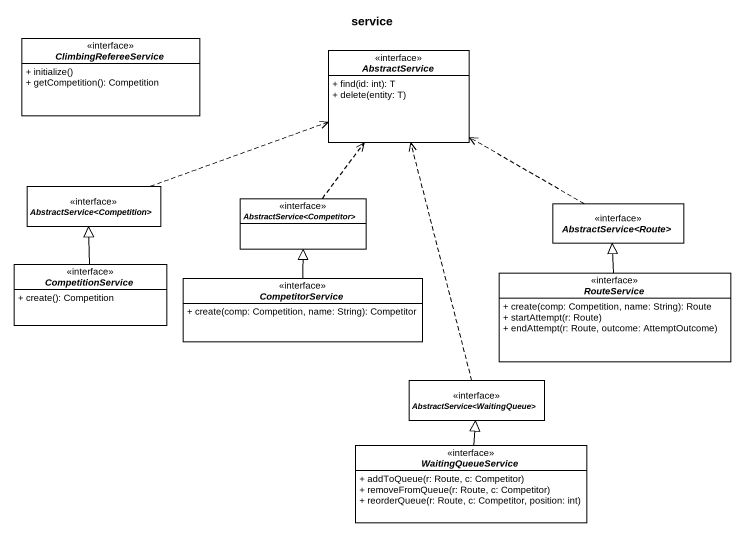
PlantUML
@startuml
title service
hide circle
hide empty members
skinparam classAttributeIconSize 0
interface ClimbingRefereeService {
  + initialize()
  + getCompetition(): Competition
}
interface AbstractService {
  + find(id: int): T
  + delete(entity: T)
}
interface "AbstractService<Competition>" as AbstractService_Competition
interface "AbstractService<Competitor>" as AbstractService_Competitor
interface "AbstractService<Route>" as AbstractService_Route
interface CompetitionService {
  + create(): Competition
}
interface CompetitorService {
  + create(comp: Competition, name: String): Competitor
}
interface RouteService {
  + create(comp: Competition, name: String): Route
  + startAttempt(r: Route)
  + endAttempt(r: Route, outcome: AttemptOutcome)
}
interface "AbstractService<WaitingQueue>" as AbstractService_WaitingQueue
interface WaitingQueueService {
  + addToQueue(r: Route, c: Competitor)
  + removeFromQueue(r: Route, c: Competitor)
  + reorderQueue(r: Route, c: Competitor, position: int)
}
AbstractService_Competition .right.> AbstractService
AbstractService_Competition .right.> AbstractService
AbstractService_Competitor .up.> AbstractService
AbstractService_Route .left.> AbstractService
CompetitionService -up-|> AbstractService_Competition
CompetitorService -up-|> AbstractService_Competitor
RouteService -up-|> AbstractService_Route
AbstractService_WaitingQueue .up.> AbstractService
WaitingQueueService -up-|> AbstractService_WaitingQueue
@enduml
